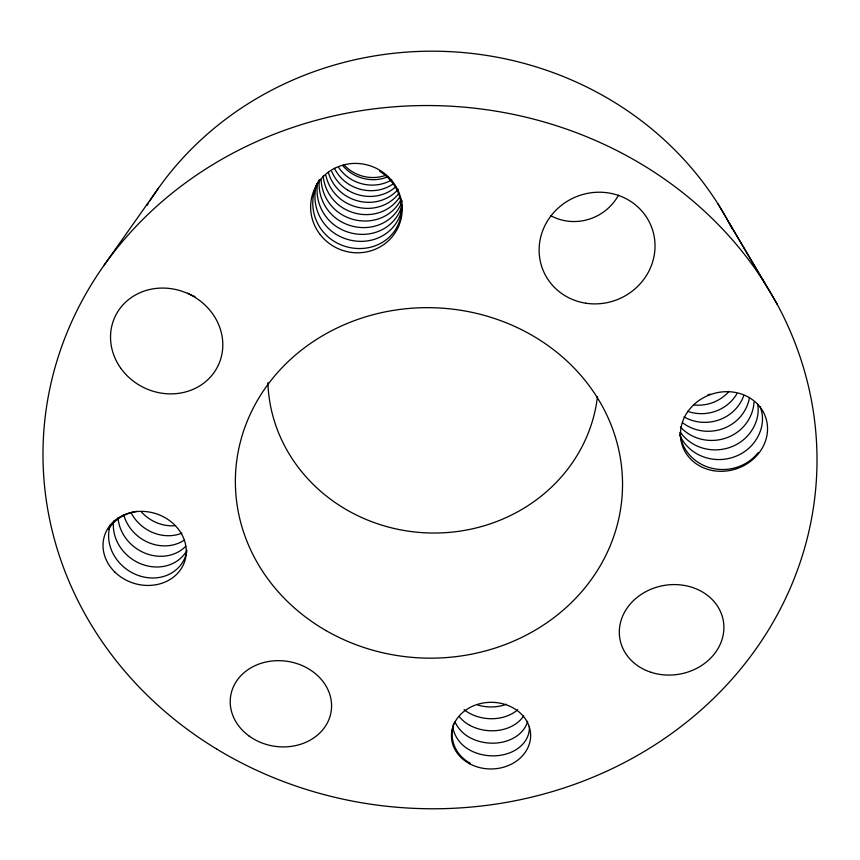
<?xml version="1.0" encoding="UTF-8"?>
<svg xmlns="http://www.w3.org/2000/svg" width="860" height="860" viewBox="0 0 860 860"><rect width="100%" height="100%" fill="white"/><g stroke="black" fill="none" stroke-linecap="round" stroke-linejoin="round"><path stroke-width="1.29" d="M104.221 265.052L158.38 188.275M718.078 204.056L765.239 283.843M777.3 304.472L729.183 223.041A330.219 308.46 2.3 0 1 732.086 228.717M147.038 205.475A330.219 308.46 2.3 0 1 148.393 203.293M149.758 201.111A330.219 308.46 2.3 0 1 444.781 51.417A330.219 308.46 2.3 0 1 728.506 221.891M597.463 396.611A165.335 154.037 2.3 0 1 426.571 532.877A165.335 154.037 2.3 0 1 267.89 382.689M195.037 296.635A48.461 45.161 29.7 0 1 187.813 293.152M618.512 195.166A49.461 47.666 -31 0 1 550.927 215.774M385.914 175.268A38.915 38.163 35.9 0 1 343.925 164.819M316.716 184.094A44.29 44.064 54.7 0 0 336.378 234.522A44.645 41.172 24 0 0 402.147 206.389M319.286 179.826A43.075 42.806 65.1 0 0 339.872 220.945A43.355 40.141 24.7 0 0 402.19 200.864M319.071 180.159A44.924 44.709 47.8 0 0 334.54 241.617A45.322 41.699 23.6 0 0 395.428 229.76A45.322 41.699 23.6 0 0 379.647 171.28M402.071 204.874A43.989 40.646 24.3 0 1 338.152 227.642A43.666 43.43 60.5 0 1 317.598 183.244M334.422 168.291A39.84 39.388 77.8 0 0 349.267 184.545A39.893 37.335 27.1 0 0 392.88 184.104M388.505 176.558A38.861 36.475 27.9 0 1 352.073 173.677A38.872 38.367 79.5 0 1 342.957 165.862M391.773 179.837A39.366 36.894 27.5 0 1 350.687 179.041A39.345 38.872 78.7 0 1 338.496 167.227M395.761 186.846A40.431 37.776 26.6 0 1 347.805 190.21M347.805 190.2A40.345 39.925 76.6 0 1 331.702 171.452M323.188 175.967A41.936 41.602 71.4 0 0 343.183 208.131A42.129 39.162 25.5 0 0 399.556 197.305M398.277 189.221A40.979 38.227 26.2 0 1 346.311 196.026A40.861 40.474 75.2 0 1 328.284 172.204M398.965 193.253A41.549 38.689 25.8 0 1 344.763 201.993A41.387 41.033 73.5 0 1 325.843 175.365M401.158 199.197A42.731 39.646 25.1 0 1 341.549 214.452A42.495 42.194 68.7 0 1 321.092 179.202M680.421 432.333A42.161 39.453 -5.9 0 0 749.694 433.365A42.334 35.711 -28 0 0 757.692 404.135M760.079 406.769A42.935 36.098 -27.8 0 1 753.844 442.889A42.774 39.936 -5.7 0 1 714.165 459.315A42.774 39.936 -5.7 0 1 679.873 435.214M753.983 401.986A41.753 35.335 -28.3 0 1 745.652 424.109A41.57 38.979 -6.2 0 1 680.443 427.001M758.111 452.683A43.409 40.431 -5.4 0 1 711.22 468.087A43.409 40.431 -5.4 0 1 679.959 432.655M749.458 397.771A41.183 34.959 -28.5 0 1 741.728 415.1A40.99 38.517 -6.5 0 1 682.883 422.98M710.059 394.138A38.818 36.765 -7.7 0 1 707.791 394.955M687.645 411.316A39.872 37.625 -7.1 0 0 734.193 397.804A40.087 34.228 -29 0 0 736.87 393.826M743.707 395.89A40.624 34.583 -28.7 0 1 737.912 406.339A40.42 38.066 -6.8 0 1 683.979 416.874M729.054 391.354A39.345 37.195 -7.4 0 1 694.138 404.995M529.351 726.442A38.807 29.756 6.5 0 1 510.109 752.683A38.807 29.756 6.5 0 1 470.001 750.232A38.496 34.819 -12.1 0 1 452.897 728.076M523.686 715.875A37.819 29.294 6.5 0 1 469.689 725.292M527.653 721.303A38.302 29.53 6.5 0 1 469.839 737.611A38.001 34.454 -12.2 0 1 454.972 721.82M517.741 709.736A37.335 29.068 6.5 0 1 469.538 713.295A37.044 33.744 -12.4 0 1 464.088 709.607M469.689 725.292A37.517 34.099 -12.3 0 1 459.53 716.961M470.151 763.186A39.001 35.185 -11.9 0 1 453.94 723.217M506.336 704.286A36.872 28.842 6.5 0 1 477.612 704.985M110.413 524.804A40.968 36.088 34.5 0 0 132.343 572.846A40.968 36.088 34.5 0 0 182.417 562.612A41.667 35.023 3 0 0 186.953 550.26M186.158 551.755A40.42 35.69 34.7 0 1 140.148 563.547A40.42 35.69 34.7 0 1 113.617 521.063M184.19 540.188A39.356 34.927 35.3 0 1 123.679 514.592M185.674 546.358A39.883 35.303 35 0 1 144.383 552.905A39.883 35.303 35 0 1 118.046 517.741M108.468 529.212A41.667 35.023 3 0 1 136.804 511.334M181.922 533.157A38.85 34.55 35.6 0 1 131.472 513.474M174.634 525.75A38.356 34.196 35.8 0 1 141.072 511.571M326.08 630.616A193.607 175.214 2.3 0 0 622.404 490.737A193.607 175.214 2.3 0 0 338.367 327.38A193.607 175.214 2.3 0 0 326.08 630.616M216.913 749.178A387.065 351.557 2.3 0 0 816.323 480.762A387.065 351.557 2.3 0 0 256.742 141.534A387.065 351.557 2.3 0 0 216.913 749.178M249.024 735.966A50.837 42.946 8.3 0 0 330.96 712.564A50.837 42.946 8.3 0 0 262.698 662.834A50.837 42.946 8.3 0 0 249.024 735.966M120.518 367.844A57.039 51.922 25.4 0 0 217.419 367.005A57.039 51.922 25.4 0 0 162.067 288.068A57.039 51.922 25.4 0 0 120.518 367.844M585.821 303.204A58.394 55.395 -22.6 0 0 651.934 228.094A58.394 55.395 -22.6 0 0 553.453 212.882A58.394 55.395 -22.6 0 0 585.821 303.204M651.149 672.337A52.492 45.021 -9.8 0 0 723.507 622.049A52.492 45.021 -9.8 0 0 640.163 595.12A52.492 45.021 -9.8 0 0 651.149 672.337M712.983 470.603A43.989 39.323 -18.4 0 0 765.98 418.39A43.989 39.323 -18.4 0 0 693.009 405.479A43.989 39.323 -18.4 0 0 712.983 470.603M320.07 234.457A45.978 44.473 22.1 0 0 398.675 226.201A45.978 44.473 22.1 0 0 350.471 163.669A45.978 44.473 22.1 0 0 320.07 234.457M114.788 571.986A42.097 36.518 17.3 0 0 184.706 561.354A42.097 36.518 17.3 0 0 134.461 511.872A42.097 36.518 17.3 0 0 114.788 571.986M469.549 763.712A39.603 33.325 -0.7 0 0 530.588 737.149A39.603 33.325 -0.7 0 0 472.978 706.049A39.603 33.325 -0.7 0 0 469.549 763.712"/></g></svg>
